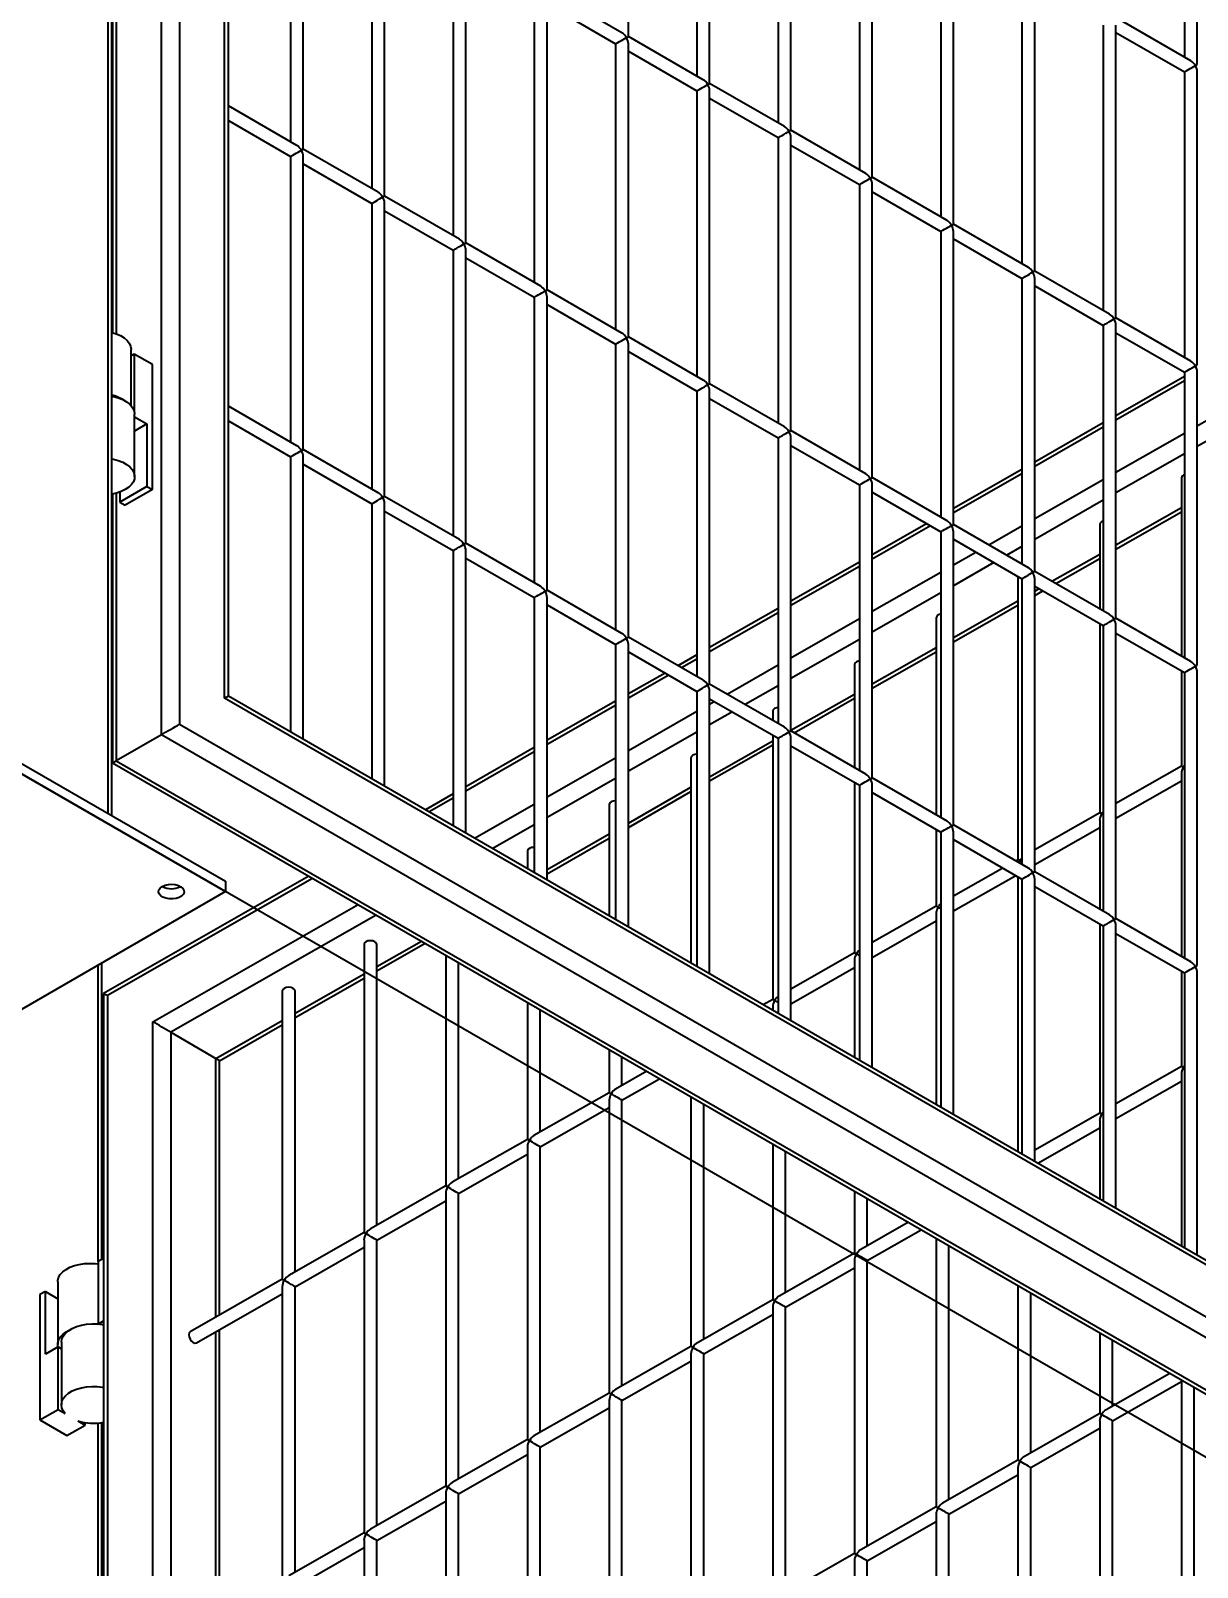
# Model space of a CAD drawing. Header units: millimetres. Extents: x 0 to 297, y 0 to 210.
# Drawn here: x 226.63 to 231.2, y 94.46 to 100.48 of the extents above; entities that cross this region are included whole.
import ezdxf

# ---------------------------------------------------------------- set-up
doc = ezdxf.new("R2010")
doc.units = ezdxf.units.MM
doc.layers.add('轮廓实线层', color=7, linetype='Continuous', lineweight=40)

msp = doc.modelspace()

# ---------------------------------------------------------------- linework, layer by layer
at = {"layer": '轮廓实线层', "color": 8, "linetype": 'Continuous', "lineweight": 40}
for p, q in [((226.9374, 97.4138), (226.9374, 113.4997)), ((226.9692, 110.9154), (226.9692, 99.2916)), ((231.1515, 99.1072), (230.8833, 98.9541)), ((231.2015, 98.9316), (231.3589, 99.0214)), ((231.4299, 98.9805), (231.2015, 98.8502)), ((230.8333, 98.9256), (230.5651, 98.7725)), ((230.8833, 98.75), (231.1515, 98.903)), ((231.1515, 98.8216), (230.8833, 98.6686)), ((230.5151, 98.744), (230.2469, 98.591)), ((230.5651, 98.5684), (230.8333, 98.7215)), ((226.9692, 98.6673), (226.9692, 97.6201)), ((230.8333, 98.64), (230.5651, 98.487)), ((230.8833, 98.4656), (231.1394, 98.6118)), ((230.1568, 98.5396), (229.9287, 98.4094)), ((230.3849, 98.4656), (230.5151, 98.5399)), ((230.2469, 98.3868), (230.3346, 98.4369)), ((230.5151, 98.4585), (230.4559, 98.4247)), ((230.6326, 98.3226), (230.8194, 98.4292)), ((229.8787, 98.3809), (229.6105, 98.2278)), ((229.9287, 98.2053), (230.1969, 98.3583)), ((230.4056, 98.396), (230.2469, 98.3054)), ((230.1969, 98.2769), (229.9287, 98.1238)), ((230.2469, 98.1025), (230.4994, 98.2466)), ((230.5651, 98.2841), (230.5823, 98.2939)), ((229.5605, 98.1993), (229.2923, 98.0462)), ((229.6105, 98.0237), (229.8787, 98.1767)), ((229.8787, 98.0953), (229.6105, 97.9423)), ((229.9287, 97.9209), (230.1793, 98.0639)), ((229.2423, 98.0177), (229.1828, 97.9838)), ((229.1325, 97.9551), (228.9741, 97.8647)), ((229.3606, 97.8811), (229.5605, 97.9952)), ((229.5605, 97.9137), (229.4316, 97.8402)), ((229.6105, 97.7393), (229.8593, 97.8813)), ((228.9241, 97.8361), (228.6559, 97.6831)), ((229.2923, 97.8421), (229.3103, 97.8524)), ((228.9741, 97.6605), (229.2423, 97.8136)), ((229.3813, 97.8115), (229.2923, 97.7607)), ((229.2423, 97.7322), (228.9741, 97.5791)), ((229.2923, 97.5578), (229.5393, 97.6987)), ((228.6059, 97.6546), (228.3377, 97.5015)), ((228.6559, 97.479), (228.9241, 97.632)), ((228.9241, 97.5506), (228.6559, 97.3975)), ((228.9741, 97.3762), (229.2192, 97.5161)), ((228.2877, 97.473), (228.1943, 97.4197)), ((228.3721, 97.317), (228.6059, 97.4504)), ((228.6059, 97.369), (228.4431, 97.2761)), ((228.6559, 97.1946), (228.8992, 97.3334)), ((227.7381, 97.1593), (226.9343, 96.7007)), ((227.1121, 96.598), (227.9159, 97.0567)), ((227.9868, 97.0157), (227.1828, 96.5569)), ((227.9891, 96.8141), (228.1636, 96.9137)), ((226.8988, 95.6602), (226.8988, 96.8201)), ((227.669, 96.6315), (227.9391, 96.7856)), ((227.1828, 96.5569), (227.1828, 82.4475)), ((227.3585, 96.4543), (227.619, 96.6029)), ((227.3585, 95.4414), (227.3585, 96.4543)), ((227.3585, 94.2656), (227.3585, 95.3838)), ((226.8988, 83.4121), (226.8988, 95.0271))]:
    msp.add_line(p, q, dxfattribs=at)
at = {"layer": '轮廓实线层', "color": 7, "linetype": 'Continuous', "lineweight": 40}
for p, q in [((226.952, 97.4054), (226.952, 113.4793)), ((227.146, 97.7222), (227.146, 112.4199)), ((227.2167, 112.3791), (227.2167, 97.763)), ((227.3935, 97.8651), (227.3935, 112.0729)), ((227.4081, 97.8735), (227.4081, 112.0236)), ((226.9546, 110.9121), (226.9546, 99.2962)), ((241.5392, 88.9436), (212.5478, 105.68)), ((228.9741, 100.4559), (228.9741, 101.6028)), ((231.1515, 101.4928), (231.1515, 100.3747)), ((231.2015, 100.3458), (231.2015, 101.4928)), ((229.2423, 101.4191), (229.2423, 100.301)), ((229.2923, 100.2722), (229.2923, 101.4191)), ((229.5605, 101.2354), (229.5605, 100.1173)), ((229.6105, 100.0885), (229.6105, 101.2354)), ((227.6513, 101.1618), (227.6513, 100.0437)), ((227.7013, 100.0148), (227.7013, 101.1618)), ((229.8787, 101.0517), (229.8787, 99.9337)), ((229.9287, 99.9048), (229.9287, 101.0517)), ((227.9695, 100.9781), (227.9695, 99.86)), ((228.0195, 99.8311), (228.0195, 100.9781)), ((230.1969, 100.868), (230.1969, 99.75)), ((230.2469, 99.7211), (230.2469, 100.868)), ((228.2877, 100.7944), (228.2877, 99.6763)), ((228.3377, 99.6474), (228.3377, 100.7944)), ((230.5151, 100.6844), (230.5151, 99.5663)), ((230.5651, 99.5374), (230.5651, 100.6844)), ((228.6059, 100.6107), (228.6059, 99.4926)), ((228.9491, 100.4703), (228.6559, 100.6396)), ((228.6559, 99.4637), (228.6559, 100.6107)), ((228.6559, 100.5818), (228.9241, 100.427)), ((231.1765, 100.3603), (230.8833, 100.5295)), ((230.8333, 100.5007), (230.8333, 99.3826)), ((230.8833, 99.3537), (230.8833, 100.5007)), ((230.8833, 100.4718), (231.1515, 100.317)), ((228.9241, 100.427), (228.9241, 99.3089)), ((229.2673, 100.2866), (228.9741, 100.4559)), ((228.9741, 99.28), (228.9741, 100.427)), ((228.9741, 100.3981), (229.2423, 100.2433)), ((231.1515, 100.317), (231.1515, 99.1989)), ((231.2015, 99.17), (231.2015, 100.317)), ((229.2423, 100.2433), (229.2423, 99.1252)), ((229.5855, 100.1029), (229.2923, 100.2722)), ((229.2923, 99.0964), (229.2923, 100.2433)), ((227.6763, 100.0292), (227.4081, 100.1841)), ((229.2923, 100.2144), (229.5605, 100.0596)), ((227.4081, 100.1263), (227.6513, 99.9859)), ((229.5605, 100.0596), (229.5605, 98.9415)), ((229.9037, 99.9192), (229.6105, 100.0885)), ((229.6105, 98.9127), (229.6105, 100.0596)), ((227.6513, 99.9859), (227.6513, 98.8679)), ((227.9945, 99.8456), (227.7013, 100.0148)), ((227.7013, 98.839), (227.7013, 99.9859)), ((229.6105, 100.0307), (229.8787, 99.8759)), ((227.7013, 99.9571), (227.9695, 99.8023)), ((229.8787, 99.8759), (229.8787, 98.7578)), ((230.2219, 99.7355), (229.9287, 99.9048)), ((229.9287, 98.729), (229.9287, 99.8759)), ((227.9695, 99.8023), (227.9695, 98.6842)), ((228.3127, 99.6619), (228.0195, 99.8311)), ((228.0195, 98.6553), (228.0195, 99.8023)), ((229.9287, 99.8471), (230.1969, 99.6922)), ((228.0195, 99.7734), (228.2877, 99.6186)), ((230.1969, 99.6922), (230.1969, 98.5741)), ((230.5401, 99.5518), (230.2469, 99.7211)), ((230.2469, 98.5453), (230.2469, 99.6922)), ((228.6309, 99.4782), (228.3377, 99.6474)), ((230.2469, 99.6634), (230.5151, 99.5085)), ((228.2877, 99.6186), (228.2877, 98.5005)), ((228.3377, 98.4716), (228.3377, 99.6186)), ((228.3377, 99.5897), (228.6059, 99.4349)), ((230.5151, 99.5085), (230.5151, 98.3905)), ((230.8583, 99.3681), (230.5651, 99.5374)), ((230.5651, 98.3616), (230.5651, 99.5085)), ((228.9491, 99.2945), (228.6559, 99.4637)), ((230.5651, 99.4797), (230.8333, 99.3248)), ((228.6059, 99.4349), (228.6059, 98.3168)), ((228.6559, 98.2879), (228.6559, 99.4349)), ((228.6559, 99.406), (228.9241, 99.2512)), ((230.8333, 99.3248), (230.8333, 98.2068)), ((231.1765, 99.1845), (230.8833, 99.3537)), ((230.8833, 98.1779), (230.8833, 99.3248)), ((229.2673, 99.1108), (228.9741, 99.28)), ((230.8833, 99.296), (231.1515, 99.1412)), ((227.027, 99.0109), (227.027, 99.2307)), ((227.0399, 99.2123), (227.027, 99.2049)), ((227.0399, 99.2123), (227.0399, 98.9878)), ((227.1106, 99.1715), (227.0399, 99.2123)), ((228.9241, 99.2512), (228.9241, 98.1331)), ((228.9741, 98.1042), (228.9741, 99.2512)), ((228.9741, 99.2223), (229.2423, 99.0675)), ((227.1106, 98.6816), (227.1106, 99.1715)), ((231.1515, 99.1412), (231.1515, 98.0231)), ((231.2015, 97.9942), (231.2015, 99.1412)), ((229.5855, 98.9271), (229.2923, 99.0964)), ((231.1515, 99.1241), (230.8833, 98.9711)), ((229.2423, 99.0675), (229.2423, 97.9494)), ((229.2923, 97.9205), (229.2923, 99.0675)), ((229.2923, 99.0386), (229.5605, 98.8838)), ((227.0412, 98.7326), (227.0412, 98.9776)), ((227.0412, 98.9667), (227.0894, 98.9388)), ((227.6763, 98.8534), (227.4081, 99.0083)), ((227.0894, 98.9388), (227.0412, 98.911)), ((227.0894, 98.9388), (227.0894, 98.6938)), ((227.4081, 98.9505), (227.6513, 98.8101)), ((229.9037, 98.7434), (229.6105, 98.9127)), ((230.8333, 98.9426), (230.5651, 98.7895)), ((229.5605, 98.8838), (229.5605, 97.7657)), ((229.6105, 97.7368), (229.6105, 98.8838)), ((229.6105, 98.8549), (229.8787, 98.7001)), ((227.6513, 98.8101), (227.6513, 97.7331)), ((227.9945, 98.6697), (227.7013, 98.839)), ((227.7013, 97.7043), (227.7013, 98.8101)), ((227.7013, 98.7813), (227.9695, 98.6264)), ((230.2219, 98.5597), (229.9287, 98.729)), ((230.5151, 98.761), (230.2469, 98.608)), ((231.1394, 98.7275), (231.1394, 98.03)), ((226.9546, 98.664), (226.9546, 97.6117)), ((227.0894, 98.6938), (226.9834, 98.6326)), ((226.9834, 98.6718), (226.9834, 98.6326)), ((227.1106, 98.6816), (227.0046, 98.6204)), ((227.0894, 98.6938), (227.1106, 98.6816)), ((229.8787, 98.7001), (229.8787, 97.582)), ((229.9287, 97.5532), (229.9287, 98.7001)), ((229.9287, 98.6712), (230.1969, 98.5164)), ((226.9834, 98.6326), (227.0046, 98.6204)), ((227.9695, 98.6264), (227.9695, 97.5494)), ((228.3127, 98.486), (228.0195, 98.6553)), ((228.0195, 97.5206), (228.0195, 98.6264)), ((228.0195, 98.5976), (228.2877, 98.4427)), ((230.142, 98.5481), (229.9287, 98.4264)), ((230.1969, 98.5794), (230.1923, 98.5768)), ((230.5401, 98.376), (230.2469, 98.5453)), ((230.8194, 98.5449), (230.8194, 98.2148)), ((230.8833, 98.4489), (231.1394, 98.5951)), ((230.1969, 98.5164), (230.1969, 97.3983)), ((230.2469, 97.3695), (230.2469, 98.5164)), ((230.2469, 98.4875), (230.5151, 98.3327)), ((228.2877, 98.4427), (228.2877, 97.3658)), ((228.6309, 98.3024), (228.3377, 98.4716)), ((228.3377, 97.3369), (228.3377, 98.4427)), ((228.3377, 98.4139), (228.6059, 98.259)), ((229.8787, 98.3978), (229.6105, 98.2448)), ((230.8583, 98.1923), (230.5651, 98.3616)), ((230.6472, 98.3142), (230.8194, 98.4124)), ((230.4994, 98.3418), (230.4994, 97.2336)), ((230.5151, 98.3327), (230.5151, 97.2146)), ((230.5651, 97.1858), (230.5651, 98.3327)), ((230.5651, 98.3039), (230.8333, 98.149)), ((228.6059, 98.259), (228.6059, 97.1821)), ((228.9491, 98.1187), (228.6559, 98.2879)), ((228.6559, 97.1532), (228.6559, 98.259)), ((230.5651, 98.2673), (230.5969, 98.2855)), ((228.6559, 98.2302), (228.9241, 98.0754)), ((229.5605, 98.2163), (229.2923, 98.0632)), ((230.1793, 98.1797), (230.1793, 97.4085)), ((230.2469, 98.0858), (230.4994, 98.2298)), ((231.1765, 98.0086), (230.8833, 98.1779)), ((230.8194, 98.1571), (230.8194, 97.4163)), ((230.8333, 98.149), (230.8333, 97.0309)), ((230.8833, 97.0021), (230.8833, 98.149)), ((230.8833, 98.1202), (231.1515, 97.9653)), ((228.9241, 98.0754), (228.9241, 96.9984)), ((229.2673, 97.935), (228.9741, 98.1042)), ((228.9741, 96.9695), (228.9741, 98.0754)), ((228.9741, 98.0465), (229.2423, 97.8917)), ((229.2423, 98.0347), (229.168, 97.9923)), ((229.9287, 97.9042), (230.1793, 98.0472)), ((229.1177, 97.9636), (228.9741, 97.8817)), ((229.8593, 97.997), (229.8593, 97.5932)), ((231.1394, 97.9723), (231.1394, 97.5989)), ((231.1515, 97.9653), (231.1515, 96.8472)), ((231.2015, 96.8184), (231.2015, 97.9653)), ((229.2423, 97.8917), (229.2423, 96.8147)), ((229.5855, 97.7513), (229.2923, 97.9205)), ((229.2923, 96.7858), (229.2923, 97.8917)), ((233.0221, 94.6158), (227.3935, 97.8651)), ((232.9867, 94.6531), (227.4081, 97.8735)), ((228.9241, 97.8531), (228.6559, 97.7001)), ((229.2923, 97.8628), (229.5605, 97.708)), ((229.6229, 97.7297), (229.8593, 97.8646)), ((227.2167, 97.763), (233.1988, 94.3096)), ((229.5393, 97.8144), (229.5393, 97.778)), ((227.146, 97.7222), (226.9692, 97.6201)), ((233.1988, 94.2279), (227.146, 97.7222)), ((229.5393, 97.7202), (229.5393, 96.6858)), ((229.5605, 97.708), (229.5605, 96.631)), ((229.9037, 97.5676), (229.6105, 97.7368)), ((229.6105, 96.6021), (229.6105, 97.708)), ((226.5485, 97.6383), (227.397, 97.1485)), ((228.6059, 97.6715), (228.3377, 97.5185)), ((229.2923, 97.541), (229.5393, 97.6819)), ((229.6105, 97.6791), (229.8787, 97.5243)), ((226.5485, 97.5975), (227.397, 97.1077)), ((226.9546, 97.6117), (232.9867, 94.1294)), ((226.9692, 97.6201), (233.0221, 94.1259)), ((229.2192, 97.6318), (229.2192, 96.828)), ((231.1394, 97.5989), (230.8833, 97.4527)), ((229.8593, 97.5355), (229.8593, 96.8684)), ((229.8787, 97.5243), (229.8787, 96.4473)), ((230.2219, 97.3839), (229.9287, 97.5532)), ((229.9287, 96.4184), (229.9287, 97.5243)), ((230.8833, 97.3952), (231.1394, 97.5413)), ((231.1394, 97.5699), (231.1394, 96.8542)), ((228.2877, 97.49), (228.1795, 97.4282)), ((228.9741, 97.3594), (229.2192, 97.4993)), ((229.9287, 97.4954), (230.1969, 97.3406)), ((228.8992, 97.4492), (228.8992, 97.0128)), ((230.8194, 97.4163), (230.5651, 97.2712)), ((230.1793, 97.3507), (230.1793, 97.051)), ((230.1969, 97.3406), (230.1969, 96.2636)), ((230.5401, 97.2002), (230.2469, 97.3695)), ((230.2469, 96.2347), (230.2469, 97.3406)), ((230.5651, 97.2136), (230.8194, 97.3587)), ((230.8194, 97.3872), (230.8194, 97.039)), ((228.6559, 97.1779), (228.8992, 97.3167)), ((230.2469, 97.3117), (230.5151, 97.1569)), ((228.5791, 97.2665), (228.5791, 97.1975)), ((230.4994, 97.2336), (230.4907, 97.2287)), ((227.7233, 97.1679), (226.9194, 96.7092)), ((230.4404, 97.2), (230.2469, 97.0896)), ((230.2469, 97.032), (230.4906, 97.1711)), ((230.4994, 97.166), (230.4994, 96.089)), ((230.5151, 97.1569), (230.5151, 96.0799)), ((230.8583, 97.0165), (230.5651, 97.1858)), ((230.5651, 96.051), (230.5651, 97.1569)), ((227.397, 97.1077), (226.5485, 96.6178)), ((227.397, 97.1485), (227.397, 97.1077)), ((230.5651, 97.128), (230.8333, 96.9732)), ((230.1793, 97.051), (229.9287, 96.908)), ((229.9287, 96.8504), (230.1793, 96.9935)), ((230.1793, 97.022), (230.1793, 96.2738)), ((230.8194, 96.9812), (230.8194, 96.2404)), ((231.1765, 96.8328), (230.8833, 97.0021)), ((230.8333, 96.9732), (230.8333, 95.8962)), ((230.8833, 95.8674), (230.8833, 96.9732)), ((230.8833, 96.9443), (231.1515, 96.7895)), ((227.9391, 96.9013), (227.9391, 95.7726)), ((227.9891, 96.7973), (228.1782, 96.9053)), ((227.9891, 95.8012), (227.9891, 96.9013)), ((228.2591, 96.8586), (228.2591, 95.9553)), ((229.8593, 96.8684), (229.6105, 96.7264)), ((226.9132, 95.6685), (226.9132, 96.8284)), ((228.3091, 95.9838), (228.3091, 96.8297)), ((229.6105, 96.6689), (229.8593, 96.8108)), ((229.8593, 96.8394), (229.8593, 96.4585)), ((231.1394, 96.7965), (231.1394, 96.4231)), ((227.669, 96.6147), (227.9391, 96.7688)), ((231.1515, 96.7895), (231.1515, 95.7125)), ((231.2015, 95.6837), (231.2015, 96.7895)), ((226.9194, 96.7092), (226.9194, 82.035)), ((226.9343, 96.7007), (226.9343, 82.0846)), ((227.619, 96.7187), (227.619, 95.59)), ((227.669, 95.6186), (227.669, 96.7187)), ((228.5791, 96.6738), (228.5791, 96.1379)), ((229.5393, 96.6858), (229.5022, 96.6646)), ((228.6291, 96.1664), (228.6291, 96.645)), ((229.5393, 96.6567), (229.5393, 96.6433)), ((227.1121, 82.3902), (227.1121, 96.598)), ((227.1828, 96.5569), (227.3585, 96.4543)), ((227.373, 96.4458), (227.619, 96.5862)), ((227.373, 95.4496), (227.373, 96.4458)), ((228.8992, 96.4891), (228.8992, 96.3205)), ((228.9492, 96.3491), (228.9492, 96.4602)), ((229.046, 96.4043), (228.9244, 96.3349)), ((228.9492, 96.2915), (229.0962, 96.3754)), ((231.1394, 96.4231), (230.8833, 96.2769)), ((231.1394, 96.394), (231.1394, 95.7195)), ((228.8992, 96.3205), (228.6044, 96.1523)), ((230.8833, 96.2193), (231.1394, 96.3655)), ((228.6291, 96.1089), (228.8992, 96.263)), ((228.8992, 96.2915), (228.8992, 95.1447)), ((228.9492, 95.1732), (228.9492, 96.2915)), ((229.2192, 96.3043), (229.2192, 95.3273)), ((229.2692, 95.3559), (229.2692, 96.2754)), ((230.8194, 96.2404), (230.5651, 96.0953)), ((230.8194, 96.2114), (230.8194, 95.9042)), ((228.5791, 96.1379), (228.2843, 95.9697)), ((230.5767, 96.0444), (230.8194, 96.1829)), ((228.3091, 95.9262), (228.5791, 96.0803)), ((228.5791, 96.1089), (228.5791, 94.9621)), ((228.6291, 94.9906), (228.6291, 96.1089)), ((229.5393, 96.1196), (229.5393, 95.51)), ((229.5893, 95.5385), (229.5893, 96.0907)), ((228.2591, 95.9553), (227.9643, 95.787)), ((227.9891, 95.7436), (228.2591, 95.8977)), ((228.2591, 95.9262), (228.2591, 94.7795)), ((228.3091, 94.808), (228.3091, 95.9262)), ((229.8593, 95.9348), (229.8593, 95.6926)), ((229.9093, 95.7211), (229.9093, 95.9059)), ((227.9391, 95.7726), (227.6443, 95.6044)), ((230.0703, 95.813), (229.8845, 95.707)), ((229.9093, 95.6635), (230.1205, 95.784)), ((227.669, 95.561), (227.9391, 95.7151)), ((227.9391, 95.7436), (227.9391, 94.5968)), ((227.9891, 94.6254), (227.9891, 95.7436)), ((230.1793, 95.7501), (230.1793, 94.6994)), ((230.2293, 94.7279), (230.2293, 95.7212)), ((226.9194, 95.672), (226.8979, 95.6597)), ((226.8979, 95.6597), (226.8979, 95.4147)), ((229.8593, 95.6926), (229.5645, 95.5243)), ((229.8593, 95.6635), (229.8593, 94.5168)), ((229.9093, 94.5453), (229.9093, 95.6635)), ((229.5893, 95.4809), (229.8593, 95.635)), ((226.6917, 95.542), (226.6703, 95.5298)), ((226.6917, 95.2971), (226.6917, 95.542)), ((226.6917, 95.542), (226.7403, 95.5136)), ((226.7403, 95.5802), (226.7403, 95.3353)), ((227.619, 95.59), (227.2583, 95.3842)), ((227.2831, 95.3407), (227.619, 95.5325)), ((227.619, 95.561), (227.619, 94.4142)), ((227.669, 94.4427), (227.669, 95.561)), ((230.4994, 95.5653), (230.4994, 94.882)), ((230.5494, 94.9105), (230.5494, 95.5364)), ((226.6703, 95.5298), (226.6703, 95.0399)), ((229.5393, 95.51), (229.2444, 95.3417)), ((229.5393, 95.4809), (229.5393, 94.3341)), ((229.5893, 94.3627), (229.5893, 95.4809)), ((226.8979, 95.4147), (226.9194, 95.427)), ((229.2692, 95.2983), (229.5393, 95.4524)), ((227.373, 94.2738), (227.373, 95.392)), ((230.8194, 95.3805), (230.8194, 95.0646)), ((230.8694, 95.0932), (230.8694, 95.3517)), ((226.7414, 95.3255), (226.6917, 95.2971)), ((226.7414, 95.0805), (226.7414, 95.3255)), ((226.7414, 95.3255), (226.7545, 95.3178)), ((226.7545, 95.3434), (226.7545, 95.0984)), ((229.2192, 95.3273), (228.9244, 95.1591)), ((229.2192, 95.2983), (229.2192, 94.1515)), ((229.2692, 94.18), (229.2692, 95.2983)), ((228.9492, 95.1157), (229.2192, 95.2698)), ((231.0946, 95.2217), (230.8446, 95.079)), ((230.8694, 95.0356), (231.1394, 95.1897)), ((231.1394, 95.1958), (231.1394, 94.0714)), ((228.8992, 95.1447), (228.6044, 94.9765)), ((228.8992, 95.1157), (228.8992, 93.9689)), ((228.9492, 93.9974), (228.9492, 95.1157)), ((231.1894, 94.1), (231.1894, 95.1669)), ((226.6703, 95.0399), (226.7414, 95.0805)), ((226.7414, 95.0805), (226.7696, 95.0641)), ((228.6291, 94.933), (228.8992, 95.0871)), ((230.8194, 95.0646), (230.5246, 94.8964)), ((226.6703, 95.0399), (226.7758, 94.9783)), ((226.7758, 94.9783), (226.8469, 95.0189)), ((226.8188, 95.0353), (226.8469, 95.0189)), ((226.8469, 95.0189), (226.8469, 95.0287)), ((226.9132, 83.4203), (226.9132, 95.0289)), ((230.5494, 94.853), (230.8194, 95.0071)), ((230.8194, 95.0356), (230.8194, 93.8888)), ((230.8694, 93.9173), (230.8694, 95.0356)), ((228.5791, 94.9621), (228.2843, 94.7938)), ((228.5791, 94.933), (228.5791, 93.7863)), ((228.6291, 93.8148), (228.6291, 94.933)), ((228.3091, 94.7504), (228.5791, 94.9045)), ((230.4994, 94.882), (230.2045, 94.7138)), ((230.2293, 94.6703), (230.4994, 94.8244)), ((230.4994, 94.853), (230.4994, 93.7062)), ((230.5494, 93.7347), (230.5494, 94.853)), ((228.2591, 94.7795), (227.9643, 94.6112)), ((228.2591, 94.7504), (228.2591, 93.6036)), ((228.3091, 93.6322), (228.3091, 94.7504)), ((227.9891, 94.5678), (228.2591, 94.7219)), ((230.1793, 94.6994), (229.8845, 94.5311)), ((229.9093, 94.4877), (230.1793, 94.6418)), ((230.1793, 94.6703), (230.1793, 93.5236)), ((230.2293, 93.5521), (230.2293, 94.6703)), ((227.9391, 94.5968), (227.6443, 94.4286)), ((227.669, 94.3852), (227.9391, 94.5393)), ((227.9391, 94.5678), (227.9391, 93.421)), ((227.9891, 93.4495), (227.9891, 94.5678)), ((229.8593, 94.5168), (229.5645, 94.3485)), ((229.8593, 94.4877), (229.8593, 93.3409)), ((229.9093, 93.3695), (229.9093, 94.4877))]:
    msp.add_line(p, q, dxfattribs=at)
at = {"layer": '轮廓实线层', "color": 7, "linetype": 'Continuous', "lineweight": 40, "flags": 128}
for points in [[(226.952, 99.2969), (226.9684, 99.2919), (226.9852, 99.2846), (226.9996, 99.2758), (227.0113, 99.2658), (227.0199, 99.2547), (227.0252, 99.243), (227.027, 99.2309), (227.027, 99.2307)], [(226.952, 99.0467), (226.9577, 99.0456), (226.9769, 99.0407), (226.9943, 99.0339), (227.0095, 99.0256), (227.0221, 99.0159), (227.0317, 99.0051), (227.0381, 98.9936), (227.041, 98.9816), (227.0412, 98.9776)], [(226.952, 98.8018), (226.9577, 98.8007), (226.9769, 98.7957), (226.9943, 98.789), (227.0095, 98.7806), (227.0221, 98.7709), (227.0317, 98.7602), (227.0381, 98.7486), (227.041, 98.7366), (227.0404, 98.7245), (227.0363, 98.7126), (227.0288, 98.7013), (227.0181, 98.6909), (227.0046, 98.6816), (226.9885, 98.6738), (226.9705, 98.6676), (226.952, 98.6635)], [(230.8333, 98.5578), (230.8268, 98.5552), (230.8214, 98.5505), (230.8194, 98.545), (230.8194, 98.5449)], [(229.8787, 98.0111), (229.8749, 98.0104), (229.8667, 98.0073), (229.8613, 98.0026), (229.8593, 97.9971), (229.8593, 97.997)], [(229.5605, 97.8287), (229.5548, 97.8278), (229.5467, 97.8247), (229.5412, 97.82), (229.5393, 97.8145), (229.5393, 97.8144)], [(229.2423, 97.6462), (229.2348, 97.6452), (229.2266, 97.642), (229.2212, 97.6374), (229.2192, 97.6319), (229.2192, 97.6318)], [(228.9241, 97.4636), (228.9148, 97.4625), (228.9066, 97.4594), (228.9011, 97.4548), (228.8992, 97.4492), (228.8992, 97.4492)], [(228.6059, 97.2809), (228.6043, 97.281), (228.5947, 97.2799), (228.5866, 97.2768), (228.5811, 97.2721), (228.5791, 97.2666), (228.5791, 97.2665)], [(227.1495, 97.1281), (227.1604, 97.1328), (227.1731, 97.1357), (227.1866, 97.1365), (227.2, 97.1352), (227.2123, 97.1318), (227.2226, 97.1266), (227.23, 97.1201), (227.2342, 97.1126), (227.2346, 97.1047), (227.2314, 97.0971), (227.2247, 97.0902), (227.2151, 97.0847), (227.2032, 97.0808), (227.19, 97.079), (227.1764, 97.0792), (227.1634, 97.0816), (227.152, 97.0859), (227.1431, 97.0918), (227.1372, 97.0989), (227.1349, 97.1067), (227.1363, 97.1145), (227.1413, 97.1218), (227.1495, 97.1281)], [(227.9819, 96.9114), (227.9738, 96.9146), (227.9642, 96.9157), (227.9546, 96.9147), (227.9465, 96.9116), (227.941, 96.9069), (227.9391, 96.9014), (227.9391, 96.9013)], [(227.9891, 96.9013), (227.9872, 96.9067), (227.9819, 96.9114)], [(227.6618, 96.7288), (227.6537, 96.732), (227.6442, 96.7331), (227.6346, 96.732), (227.6265, 96.7289), (227.621, 96.7243), (227.619, 96.7187), (227.619, 96.7187)], [(227.669, 96.7187), (227.6672, 96.7241), (227.6618, 96.7288)], [(226.7403, 95.5802), (226.7405, 95.5846), (226.7436, 95.5966), (226.75, 95.6081), (226.7597, 95.6189), (226.7724, 95.6285), (226.7877, 95.6368), (226.8052, 95.6435), (226.8244, 95.6484), (226.8448, 95.6514), (226.8657, 95.6524), (226.8866, 95.6513), (226.8979, 95.6499)], [(226.7545, 95.3434), (226.7545, 95.344), (226.7565, 95.356), (226.7619, 95.3678), (226.7706, 95.3788), (226.7824, 95.3888), (226.7969, 95.3975), (226.8138, 95.4048), (226.8325, 95.4102), (226.8525, 95.4138), (226.8733, 95.4154), (226.8943, 95.415), (226.9149, 95.4126), (226.9194, 95.4118)], [(226.7414, 95.3255), (226.741, 95.3275), (226.7405, 95.3396), (226.7436, 95.3516), (226.75, 95.3632), (226.7597, 95.3739), (226.7724, 95.3836), (226.7848, 95.3905)], [(227.2583, 95.3842), (227.2582, 95.3841), (227.2544, 95.3797), (227.2531, 95.3727), (227.2544, 95.3641), (227.2582, 95.3553), (227.2639, 95.3475), (227.2707, 95.342), (227.2774, 95.3397), (227.2831, 95.3407)], [(226.7696, 95.0641), (226.7612, 95.0752), (226.7561, 95.0869), (226.7545, 95.099), (226.7565, 95.1111), (226.7619, 95.1228), (226.7706, 95.1338), (226.7824, 95.1438), (226.7969, 95.1526), (226.8138, 95.1598), (226.8325, 95.1653), (226.8525, 95.1689), (226.8733, 95.1705), (226.8943, 95.1701), (226.9149, 95.1676), (226.9194, 95.1668)]]:
    msp.add_lwpolyline(points, dxfattribs=at)
at = {"layer": '轮廓实线层', "color": 7, "linetype": 'Continuous', "lineweight": 40}
for centre, radius, start, end in [((226.9192, 98.9129), 0.1428, 56.89733, 76.70817), ((231.1539, 98.7255), 0.0146, 99.3929, 171.92945), ((230.1965, 98.1758), 0.0176, 88.76494, 167.41523), ((227.1849, 97.1946), 0.0754, 242.02599, 297.97401), ((226.8797, 95.233), 0.2068, 252.87308, 281.08635)]:
    msp.add_arc(centre, radius, start, end, dxfattribs=at)
for centre, major_axis, ratio, start_param, end_param in [((228.9491, 100.4414), (-0.0177, 0.0306), 0.577335, 4.712348, 5.497828), ((228.9491, 100.4414), (0.025, 0.0144), 0.00007, 3.141552, 5.497747), ((228.9491, 100.4414), (0.025, 0.0144), 0.00007, 5.497747, 6.283145), ((228.9491, 100.4414), (-0.0177, 0.0306), 0.577335, 3.92695, 4.712348), ((231.1765, 100.3314), (-0.0177, 0.0306), 0.577335, 4.712348, 5.497828), ((231.1765, 100.3314), (0.025, 0.0144), 0.00007, 5.497747, 6.283145), ((229.2673, 100.2577), (-0.0177, 0.0306), 0.577335, 4.712348, 5.497828), ((231.1765, 100.3314), (0.025, 0.0144), 0.00007, 3.141552, 5.497747), ((231.1765, 100.3314), (-0.0177, 0.0306), 0.577335, 3.92695, 4.712348), ((229.2673, 100.2577), (0.025, 0.0144), 0.00007, 3.141552, 5.497747), ((229.2673, 100.2577), (0.025, 0.0144), 0.00007, 5.497747, 6.283145), ((229.2673, 100.2577), (-0.0177, 0.0306), 0.577335, 3.92695, 4.712348), ((229.5855, 100.074), (-0.0177, 0.0306), 0.577335, 4.712348, 5.497828), ((229.5855, 100.074), (0.025, 0.0144), 0.00007, 3.141552, 5.497747), ((229.5855, 100.074), (0.025, 0.0144), 0.00007, 5.497747, 6.283145), ((229.5855, 100.074), (-0.0177, 0.0306), 0.577335, 3.92695, 4.712348), ((227.6763, 100.0004), (0.025, 0.0144), 0.00007, 3.141552, 5.497747), ((227.6763, 100.0004), (-0.0177, 0.0306), 0.577335, 4.712348, 5.497828), ((227.6763, 100.0004), (0.025, 0.0144), 0.00007, 5.497747, 6.283145), ((227.6763, 100.0004), (-0.0177, 0.0306), 0.577335, 3.92695, 4.712348), ((229.9037, 99.8904), (0.025, 0.0144), 0.00007, 3.141552, 5.497747), ((229.9037, 99.8904), (-0.0177, 0.0306), 0.577335, 4.712348, 5.497828), ((229.9037, 99.8904), (0.025, 0.0144), 0.00007, 5.497747, 6.283145), ((229.9037, 99.8904), (-0.0177, 0.0306), 0.577335, 3.92695, 4.712348), ((227.9945, 99.8167), (0.025, 0.0144), 0.00007, 3.141552, 5.497747), ((227.9945, 99.8167), (-0.0177, 0.0306), 0.577335, 4.712348, 5.497828), ((227.9945, 99.8167), (0.025, 0.0144), 0.00007, 5.497747, 6.283145), ((227.9945, 99.8167), (-0.0177, 0.0306), 0.577335, 3.92695, 4.712348), ((230.2219, 99.7067), (0.025, 0.0144), 0.00007, 3.141552, 5.497747), ((230.2219, 99.7067), (-0.0177, 0.0306), 0.577335, 4.712348, 5.497828), ((230.2219, 99.7067), (0.025, 0.0144), 0.00007, 5.497747, 6.283145), ((230.2219, 99.7067), (-0.0177, 0.0306), 0.577335, 3.92695, 4.712348), ((228.3127, 99.633), (0.025, 0.0144), 0.00007, 3.141552, 5.497747), ((228.3127, 99.633), (-0.0177, 0.0306), 0.577335, 4.712348, 5.497828), ((228.3127, 99.633), (0.025, 0.0144), 0.00007, 5.497747, 6.283145), ((228.3127, 99.633), (-0.0177, 0.0306), 0.577335, 3.92695, 4.712348), ((230.5401, 99.523), (0.025, 0.0144), 0.00007, 3.141552, 5.497747), ((230.5401, 99.523), (-0.0177, 0.0306), 0.577335, 4.712348, 5.497828), ((230.5401, 99.523), (0.025, 0.0144), 0.00007, 5.497747, 6.283145), ((230.5401, 99.523), (-0.0177, 0.0306), 0.577335, 3.92695, 4.712348), ((228.6309, 99.4493), (0.025, 0.0144), 0.00007, 3.141552, 5.497747), ((228.6309, 99.4493), (-0.0177, 0.0306), 0.577335, 4.712348, 5.497828), ((228.6309, 99.4493), (0.025, 0.0144), 0.00007, 5.497747, 6.283145), ((228.6309, 99.4493), (-0.0177, 0.0306), 0.577335, 3.92695, 4.712348), ((230.8583, 99.3393), (0.025, 0.0144), 0.00007, 3.141552, 5.497747), ((230.8583, 99.3393), (-0.0177, 0.0306), 0.577335, 4.712348, 5.497828), ((230.8583, 99.3393), (0.025, 0.0144), 0.00007, 5.497747, 6.283145), ((230.8583, 99.3393), (-0.0177, 0.0306), 0.577335, 3.92695, 4.712348), ((228.9491, 99.2656), (0.025, 0.0144), 0.00007, 3.141552, 5.497747), ((228.9491, 99.2656), (-0.0177, 0.0306), 0.577335, 4.712348, 5.497828), ((228.9491, 99.2656), (0.025, 0.0144), 0.00007, 5.497747, 6.283145), ((228.9491, 99.2656), (-0.0177, 0.0306), 0.577335, 3.92695, 4.712348), ((231.1765, 99.1556), (0.025, 0.0144), 0.00007, 3.141552, 5.497747), ((231.1765, 99.1556), (-0.0177, 0.0306), 0.577335, 4.712348, 5.497828), ((231.1765, 99.1556), (0.025, 0.0144), 0.00007, 5.497747, 6.283145), ((231.1765, 99.1556), (-0.0177, 0.0306), 0.577335, 3.92695, 4.712348), ((229.2673, 99.0819), (0.025, 0.0144), 0.00007, 3.141552, 5.497747), ((229.2673, 99.0819), (-0.0177, 0.0306), 0.577335, 4.712348, 5.497828), ((229.2673, 99.0819), (0.025, 0.0144), 0.00007, 5.497747, 6.283145), ((229.2673, 99.0819), (-0.0177, 0.0306), 0.577335, 3.92695, 4.712348), ((229.5855, 98.8982), (0.025, 0.0144), 0.00007, 3.141552, 5.497747), ((229.5855, 98.8982), (-0.0177, 0.0306), 0.577335, 4.712348, 5.497828), ((229.5855, 98.8982), (0.025, 0.0144), 0.00007, 5.497747, 6.283145), ((229.5855, 98.8982), (-0.0177, 0.0306), 0.577335, 3.92695, 4.712348), ((227.6763, 98.8246), (-0.0177, 0.0306), 0.577335, 4.712348, 5.497828), ((227.6763, 98.8246), (0.025, 0.0144), 0.00007, 3.141552, 5.497747), ((227.6763, 98.8246), (0.025, 0.0144), 0.00007, 5.497747, 6.283145), ((227.6763, 98.8246), (-0.0177, 0.0306), 0.577335, 3.92695, 4.712348), ((229.9037, 98.7145), (0.025, 0.0144), 0.00007, 3.141552, 5.497747), ((229.9037, 98.7145), (-0.0177, 0.0306), 0.577335, 4.712348, 5.497828), ((229.9037, 98.7145), (0.025, 0.0144), 0.00007, 5.497747, 6.283145), ((229.9037, 98.7145), (-0.0177, 0.0306), 0.577335, 3.92695, 4.712348), ((227.9945, 98.6409), (-0.0177, 0.0306), 0.577335, 4.712348, 5.497828), ((227.9945, 98.6409), (0.025, 0.0144), 0.00007, 3.141552, 5.497747), ((227.9945, 98.6409), (0.025, 0.0144), 0.00007, 5.497747, 6.283145), ((227.9945, 98.6409), (-0.0177, 0.0306), 0.577335, 3.92695, 4.712348), ((230.2219, 98.5308), (0.025, 0.0144), 0.00007, 3.141552, 5.497747), ((230.2219, 98.5308), (-0.0177, 0.0306), 0.577335, 4.712348, 5.497828), ((230.2219, 98.5308), (0.025, 0.0144), 0.00007, 5.497747, 6.283145), ((230.2219, 98.5308), (-0.0177, 0.0306), 0.577335, 3.92695, 4.712348), ((228.3127, 98.4572), (-0.0177, 0.0306), 0.577335, 4.712348, 5.497828), ((228.3127, 98.4572), (0.025, 0.0144), 0.00007, 3.141552, 5.497747), ((228.3127, 98.4572), (0.025, 0.0144), 0.00007, 5.497747, 6.283145), ((228.3127, 98.4572), (-0.0177, 0.0306), 0.577335, 3.92695, 4.712348), ((230.5401, 98.3472), (-0.0177, 0.0306), 0.577335, 4.712348, 5.497828), ((230.5401, 98.3472), (0.025, 0.0144), 0.00007, 5.497747, 6.283145), ((228.6309, 98.2735), (-0.0177, 0.0306), 0.577335, 4.712348, 5.497828), ((230.5401, 98.3472), (0.025, 0.0144), 0.00007, 3.141552, 5.497747), ((230.5401, 98.3472), (-0.0177, 0.0306), 0.577335, 3.92695, 4.712348), ((228.6309, 98.2735), (0.025, 0.0144), 0.00007, 3.141552, 5.497747), ((228.6309, 98.2735), (0.025, 0.0144), 0.00007, 5.497747, 6.283145), ((228.6309, 98.2735), (-0.0177, 0.0306), 0.577335, 3.92695, 4.712348), ((230.8583, 98.1635), (-0.0177, 0.0306), 0.577335, 4.712348, 5.497828), ((230.8583, 98.1635), (0.025, 0.0144), 0.00007, 5.497747, 6.283145), ((228.9491, 98.0898), (-0.0177, 0.0306), 0.577335, 4.712348, 5.497828), ((230.8583, 98.1635), (0.025, 0.0144), 0.00007, 3.141552, 5.497747), ((230.8583, 98.1635), (-0.0177, 0.0306), 0.577335, 3.92695, 4.712348), ((228.9491, 98.0898), (0.025, 0.0144), 0.00007, 3.141552, 5.497747), ((228.9491, 98.0898), (0.025, 0.0144), 0.00007, 5.497747, 6.283145), ((228.9491, 98.0898), (-0.0177, 0.0306), 0.577335, 3.92695, 4.712348), ((231.1765, 97.9798), (-0.0177, 0.0306), 0.577335, 4.712348, 5.497828), ((231.1765, 97.9798), (0.025, 0.0144), 0.00007, 3.141552, 5.497747), ((231.1765, 97.9798), (0.025, 0.0144), 0.00007, 5.497747, 6.283145), ((231.1765, 97.9798), (-0.0177, 0.0306), 0.577335, 3.92695, 4.712348), ((229.2673, 97.9061), (0.025, 0.0144), 0.00007, 3.141552, 5.497747), ((229.2673, 97.9061), (-0.0177, 0.0306), 0.577335, 4.712348, 5.497828), ((229.2673, 97.9061), (0.025, 0.0144), 0.00007, 5.497747, 6.283145), ((229.2673, 97.9061), (-0.0177, 0.0306), 0.577335, 3.92695, 4.712348), ((227.3581, 97.8447), (0.05, 0.0289), 0.00007, 5.497747, 6.283145), ((227.1814, 97.7426), (0.05, 0.0289), 0.00007, 3.92695, 5.497747), ((229.5855, 97.7224), (0.025, 0.0144), 0.00007, 3.141552, 5.497747), ((229.5855, 97.7224), (-0.0177, 0.0306), 0.577335, 4.712348, 5.497828), ((229.5855, 97.7224), (0.025, 0.0144), 0.00007, 5.497747, 6.283145), ((229.5855, 97.7224), (-0.0177, 0.0306), 0.577335, 3.92695, 4.712348), ((227.0046, 97.6405), (0.05, 0.0289), 0.00007, 3.141633, 3.92695), ((231.1644, 97.5844), (0.025, -0.0145), 0.002438, 2.351817, 3.140177), ((231.1644, 97.5844), (0.0178, 0.0306), 0.57566, 1.56938, 2.360572), ((231.1644, 97.5844), (0.0178, 0.0306), 0.57566, 1.333369, 1.56938), ((231.1644, 97.5844), (0.025, -0.0145), 0.002438, 2.115806, 2.351817), ((229.9037, 97.5387), (0.025, 0.0144), 0.00007, 3.141552, 5.497747), ((229.9037, 97.5387), (-0.0177, 0.0306), 0.577335, 4.712348, 5.497828), ((229.9037, 97.5387), (0.025, 0.0144), 0.00007, 5.497747, 6.283145), ((229.9037, 97.5387), (-0.0177, 0.0306), 0.577335, 3.92695, 4.712348), ((230.8444, 97.4018), (0.025, -0.0145), 0.002438, 2.351817, 3.140177), ((230.8444, 97.4018), (0.0178, 0.0306), 0.57566, 1.56938, 2.360572), ((230.8444, 97.4018), (0.0178, 0.0306), 0.57566, 1.249492, 1.56938), ((230.8444, 97.4018), (0.025, -0.0145), 0.002438, 2.031929, 2.351817), ((230.2219, 97.355), (0.025, 0.0144), 0.00007, 3.141552, 5.497747), ((230.2219, 97.355), (-0.0177, 0.0306), 0.577335, 4.712348, 5.497828), ((230.2219, 97.355), (0.025, 0.0144), 0.00007, 5.497747, 6.283145), ((230.2219, 97.355), (-0.0177, 0.0306), 0.577335, 3.92695, 4.712348), ((230.5244, 97.2191), (0.025, -0.0145), 0.002438, 2.351817, 3.140177), ((230.5244, 97.2191), (0.0178, 0.0306), 0.57566, 1.56938, 1.815593), ((230.5244, 97.2191), (0.0178, 0.0306), 0.57566, 1.168971, 1.56938), ((230.5244, 97.2191), (0.025, -0.0145), 0.002438, 1.951409, 2.351817), ((230.5401, 97.1713), (0.025, 0.0144), 0.00007, 3.141552, 5.497747), ((230.5401, 97.1713), (-0.0177, 0.0306), 0.577335, 4.712348, 5.497828), ((230.5401, 97.1713), (0.025, 0.0144), 0.00007, 5.497747, 6.283145), ((230.5401, 97.1713), (-0.0177, 0.0306), 0.577335, 3.92695, 4.712348), ((230.2043, 97.0365), (0.025, -0.0145), 0.002438, 2.351817, 3.140177), ((230.2043, 97.0365), (0.0178, 0.0306), 0.57566, 1.56938, 2.360572), ((230.2043, 97.0365), (0.0178, 0.0306), 0.57566, 1.090962, 1.56938), ((230.2043, 97.0365), (0.025, -0.0145), 0.002438, 1.873399, 2.351817), ((230.8583, 96.9876), (0.025, 0.0144), 0.00007, 3.141552, 5.497747), ((230.8583, 96.9876), (-0.0177, 0.0306), 0.577335, 4.712348, 5.497828), ((230.8583, 96.9876), (0.025, 0.0144), 0.00007, 5.497747, 6.283145), ((230.8583, 96.9876), (-0.0177, 0.0306), 0.577335, 3.92695, 4.712348), ((229.8843, 96.8539), (0.025, -0.0145), 0.002438, 2.351817, 3.140177), ((229.8843, 96.8539), (0.0178, 0.0306), 0.57566, 1.56938, 2.360572), ((229.8843, 96.8539), (0.0178, 0.0306), 0.57566, 1.014802, 1.56938), ((229.8843, 96.8539), (0.025, -0.0145), 0.002438, 1.797239, 2.351817), ((231.1765, 96.804), (0.025, 0.0144), 0.00007, 3.141552, 5.497747), ((231.1765, 96.804), (-0.0177, 0.0306), 0.577335, 4.712348, 5.497828), ((231.1765, 96.804), (0.025, 0.0144), 0.00007, 5.497747, 6.283145), ((231.1765, 96.804), (-0.0177, 0.0306), 0.577335, 3.92695, 4.712348), ((226.9694, 96.6801), (0.05, -0.029), 0.002438, 2.351817, 3.143009), ((229.5643, 96.6713), (0.025, -0.0145), 0.002438, 2.351817, 3.140177), ((229.5643, 96.6713), (0.0178, 0.0306), 0.57566, 1.56938, 2.360572), ((229.5643, 96.6713), (0.0178, 0.0306), 0.57566, 0.939951, 1.56938), ((229.5643, 96.6713), (0.025, -0.0145), 0.002438, 1.722388, 2.351817), ((227.1472, 96.5775), (0.05, -0.029), 0.002438, 0.781021, 2.351817), ((227.323, 96.4748), (0.05, -0.029), 0.002438, 0.001416, 0.781021), ((231.1644, 96.4086), (0.025, -0.0145), 0.002438, 2.351817, 3.140177), ((231.1644, 96.4086), (0.0178, 0.0306), 0.57566, 1.56938, 2.360572), ((231.1644, 96.4086), (0.0178, 0.0306), 0.57566, 1.333369, 1.56938), ((231.1644, 96.4086), (0.025, -0.0145), 0.002438, 2.115806, 2.351817), ((228.9242, 96.306), (0.025, -0.0145), 0.002438, 2.351817, 3.140177), ((228.9242, 96.306), (0.0178, 0.0306), 0.57566, 1.56938, 2.360572), ((228.9242, 96.306), (0.0178, 0.0306), 0.57566, 0.781021, 1.56938), ((228.9242, 96.306), (0.025, -0.0145), 0.002438, 0.001416, 2.351817), ((230.8444, 96.2259), (0.025, -0.0145), 0.002438, 2.351817, 3.140177), ((230.8444, 96.2259), (0.0178, 0.0306), 0.57566, 1.56938, 2.360572), ((230.8444, 96.2259), (0.0178, 0.0306), 0.57566, 1.249492, 1.56938), ((230.8444, 96.2259), (0.025, -0.0145), 0.002438, 2.031929, 2.351817), ((228.6041, 96.1234), (0.025, -0.0145), 0.002438, 2.351817, 3.140177), ((228.6041, 96.1234), (0.0178, 0.0306), 0.57566, 1.56938, 2.360572), ((228.6041, 96.1234), (0.0178, 0.0306), 0.57566, 0.781021, 1.56938), ((228.6041, 96.1234), (0.025, -0.0145), 0.002438, 0.001416, 2.351817), ((228.2841, 95.9408), (0.025, -0.0145), 0.002438, 2.351817, 3.140177), ((228.2841, 95.9408), (0.0178, 0.0306), 0.57566, 0.781021, 1.56938), ((228.2841, 95.9408), (0.0178, 0.0306), 0.57566, 1.56938, 2.360572), ((228.2841, 95.9408), (0.025, -0.0145), 0.002438, 0.001416, 2.351817), ((227.9641, 95.7581), (0.025, -0.0145), 0.002438, 2.351817, 3.140177), ((227.9641, 95.7581), (0.0178, 0.0306), 0.57566, 0.781021, 1.56938), ((227.9641, 95.7581), (0.0178, 0.0306), 0.57566, 1.56938, 2.360572), ((227.9641, 95.7581), (0.025, -0.0145), 0.002438, 0.001416, 2.351817), ((229.8843, 95.6781), (0.025, -0.0145), 0.002438, 2.351817, 3.140177), ((229.8843, 95.6781), (0.0178, 0.0306), 0.57566, 1.56938, 2.360572), ((229.8843, 95.6781), (0.0178, 0.0306), 0.57566, 0.781021, 1.56938), ((229.8843, 95.6781), (0.025, -0.0145), 0.002438, 0.001416, 2.351817), ((227.644, 95.5755), (0.0178, 0.0306), 0.57566, 0.781021, 1.56938), ((227.644, 95.5755), (0.025, -0.0145), 0.002438, 2.351817, 3.140177), ((227.644, 95.5755), (0.0178, 0.0306), 0.57566, 1.56938, 2.360572), ((227.644, 95.5755), (0.025, -0.0145), 0.002438, 0.001416, 2.351817), ((229.5643, 95.4954), (0.025, -0.0145), 0.002438, 2.351817, 3.140177), ((229.5643, 95.4954), (0.0178, 0.0306), 0.57566, 1.56938, 2.360572), ((229.5643, 95.4954), (0.0178, 0.0306), 0.57566, 0.781021, 1.56938), ((229.5643, 95.4954), (0.025, -0.0145), 0.002438, 0.001416, 2.351817), ((229.2442, 95.3128), (0.025, -0.0145), 0.002438, 2.351817, 3.140177), ((229.2442, 95.3128), (0.0178, 0.0306), 0.57566, 1.56938, 2.360572), ((229.2442, 95.3128), (0.0178, 0.0306), 0.57566, 0.781021, 1.56938), ((229.2442, 95.3128), (0.025, -0.0145), 0.002438, 0.001416, 2.351817), ((228.9242, 95.1302), (0.025, -0.0145), 0.002438, 2.351817, 3.140177), ((228.9242, 95.1302), (0.0178, 0.0306), 0.57566, 1.56938, 2.360572), ((228.9242, 95.1302), (0.0178, 0.0306), 0.57566, 0.781021, 1.56938), ((228.9242, 95.1302), (0.025, -0.0145), 0.002438, 0.001416, 2.351817), ((230.8444, 95.0501), (0.025, -0.0145), 0.002438, 2.351817, 3.140177), ((230.8444, 95.0501), (0.0178, 0.0306), 0.57566, 1.56938, 2.360572), ((230.8444, 95.0501), (0.0178, 0.0306), 0.57566, 0.781021, 1.56938), ((230.8444, 95.0501), (0.025, -0.0145), 0.002438, 0.001416, 2.351817), ((228.6041, 94.9476), (0.025, -0.0145), 0.002438, 2.351817, 3.140177), ((228.6041, 94.9476), (0.0178, 0.0306), 0.57566, 1.56938, 2.360572), ((228.6041, 94.9476), (0.0178, 0.0306), 0.57566, 0.781021, 1.56938), ((228.6041, 94.9476), (0.025, -0.0145), 0.002438, 0.001416, 2.351817), ((230.5244, 94.8675), (0.025, -0.0145), 0.002438, 2.351817, 3.140177), ((230.5244, 94.8675), (0.0178, 0.0306), 0.57566, 1.56938, 2.360572), ((230.5244, 94.8675), (0.0178, 0.0306), 0.57566, 0.781021, 1.56938), ((230.5244, 94.8675), (0.025, -0.0145), 0.002438, 0.001416, 2.351817), ((228.2841, 94.7649), (0.025, -0.0145), 0.002438, 2.351817, 3.140177), ((228.2841, 94.7649), (0.0178, 0.0306), 0.57566, 1.56938, 2.360572), ((228.2841, 94.7649), (0.0178, 0.0306), 0.57566, 0.781021, 1.56938), ((228.2841, 94.7649), (0.025, -0.0145), 0.002438, 0.001416, 2.351817), ((230.2043, 94.6849), (0.025, -0.0145), 0.002438, 2.351817, 3.140177), ((230.2043, 94.6849), (0.0178, 0.0306), 0.57566, 1.56938, 2.360572), ((230.2043, 94.6849), (0.0178, 0.0306), 0.57566, 0.781021, 1.56938), ((230.2043, 94.6849), (0.025, -0.0145), 0.002438, 0.001416, 2.351817), ((227.9641, 94.5823), (0.025, -0.0145), 0.002438, 2.351817, 3.140177), ((227.9641, 94.5823), (0.0178, 0.0306), 0.57566, 1.56938, 2.360572), ((227.9641, 94.5823), (0.0178, 0.0306), 0.57566, 0.781021, 1.56938), ((227.9641, 94.5823), (0.025, -0.0145), 0.002438, 0.001416, 2.351817), ((229.8843, 94.5022), (0.025, -0.0145), 0.002438, 2.351817, 3.140177), ((229.8843, 94.5022), (0.0178, 0.0306), 0.57566, 1.56938, 2.360572), ((229.8843, 94.5022), (0.0178, 0.0306), 0.57566, 0.781021, 1.56938), ((229.8843, 94.5022), (0.025, -0.0145), 0.002438, 0.001416, 2.351817)]:
    msp.add_ellipse(centre, major_axis=major_axis, ratio=ratio, start_param=start_param, end_param=end_param, dxfattribs=at)

doc.saveas('drawing.dxf')
